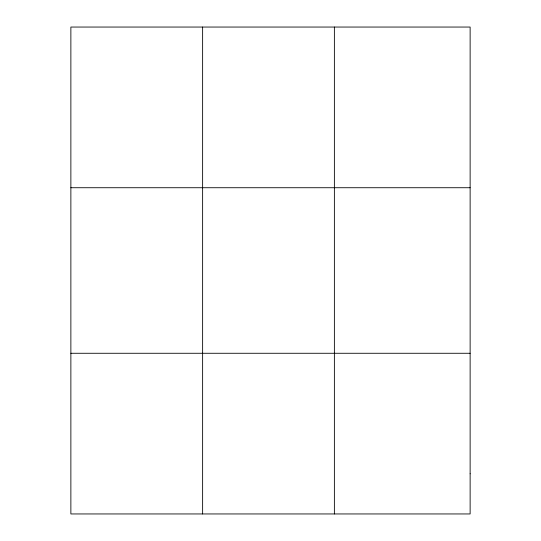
<?xml version="1.0" encoding="UTF-8"?>
<svg xmlns="http://www.w3.org/2000/svg" width="541" height="541" viewBox="0 0 541 541"><rect width="100%" height="100%" fill="white"/><g stroke="black" fill="none" stroke-linecap="round" stroke-linejoin="round"><path stroke-width="0.81" d="M202.625 27.05L202.625 513.95M334.379 27.05L334.379 513.95M70.871 187.727L470.129 187.727M70.871 353.273L470.129 353.273M470.129 473.781L470.129 513.95L70.871 513.95L70.871 27.05L470.129 27.05L470.129 473.781"/></g></svg>
